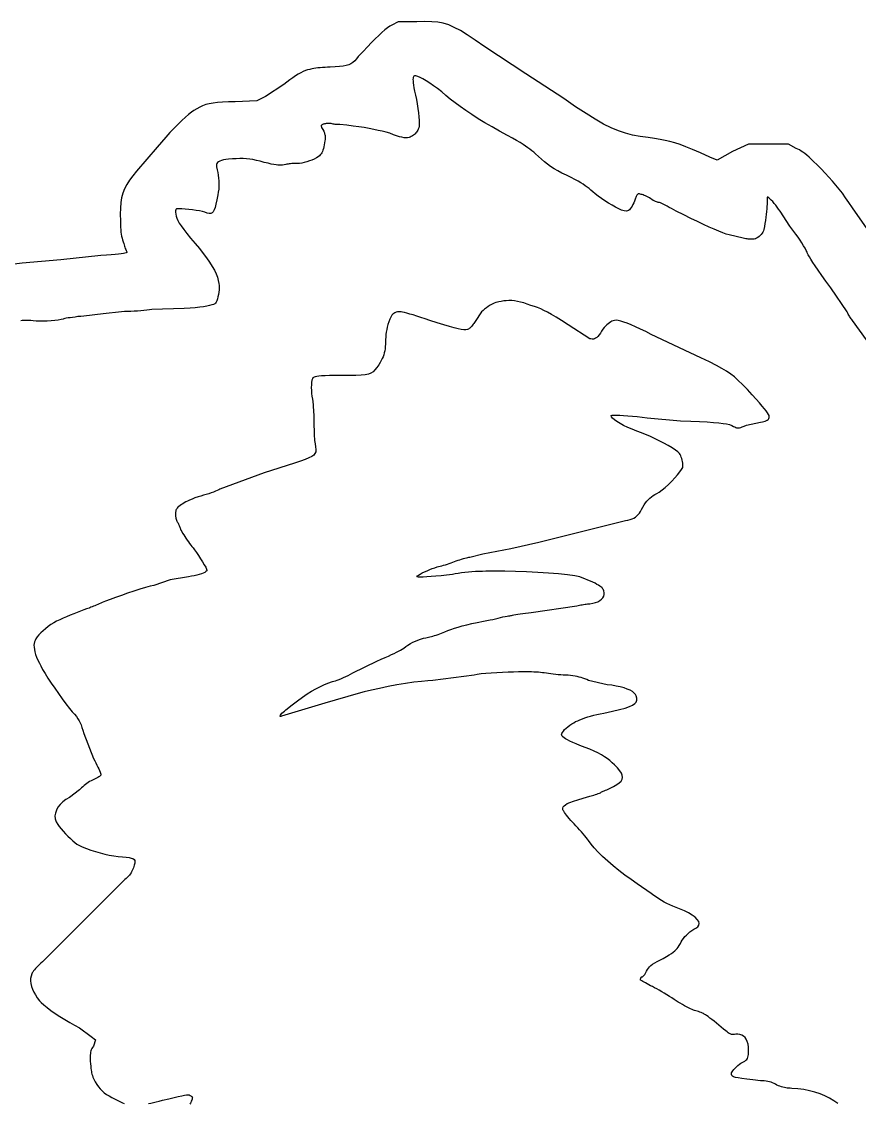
# Model space of a CAD drawing. Extents: x 0.1 to 14.4, y 0 to 16.2.
# Drawn here: x 1.296 to 3.623, y 11.664 to 14.667 of the extents above; entities that cross this region are included whole.
import ezdxf

# ---------------------------------------------------------------- set-up
doc = ezdxf.new("R2010")
doc.units = 0
doc.layers.get('0').update_dxf_attribs({"color": 5, "linetype": 'CONTINUOUS'})
doc.layers.add('1', color=1, linetype='CONTINUOUS')

msp = doc.modelspace()

# ---------------------------------------------------------------- linework, layer by layer
at = {"linetype": 'CONTINUOUS'}
for points in [[(3.8138, 13.8498), (3.6036, 14.1502), (3.5939, 14.1648), (3.5846, 14.1782), (3.5756, 14.1907), (3.5666, 14.2024), (3.5574, 14.2136), (3.548, 14.2245), (3.5382, 14.2354), (3.5278, 14.2465), (3.5166, 14.2581), (3.5045, 14.2703), (3.4967, 14.2779), (3.4896, 14.2848), (3.4831, 14.2908), (3.4771, 14.2961), (3.4715, 14.3007), (3.4662, 14.3047), (3.4613, 14.308), (3.4566, 14.3109), (3.452, 14.3133), (3.4474, 14.3153), (3.4264, 14.3273), (3.3694, 14.3273), (3.3153, 14.3273), (3.2703, 14.3063), (3.2282, 14.2823), (3.2072, 14.2913), (3.1815, 14.3028), (3.1597, 14.3122), (3.1411, 14.3198), (3.1249, 14.3259), (3.1104, 14.3307), (3.0967, 14.3345), (3.0832, 14.3376), (3.0691, 14.3403), (3.0536, 14.3428), (3.036, 14.3453), (3.0137, 14.3484), (2.9929, 14.3523), (2.9731, 14.3574), (2.9536, 14.3639), (2.9336, 14.3724), (2.9124, 14.383), (2.8893, 14.3961), (2.8636, 14.4119), (2.8347, 14.431), (2.8018, 14.4535), (2.6967, 14.5225), (2.5826, 14.5976), (2.5561, 14.6157), (2.5338, 14.6304), (2.5147, 14.6422), (2.4978, 14.6513), (2.4824, 14.658), (2.4673, 14.6627), (2.4518, 14.6656), (2.435, 14.667), (2.4158, 14.6672), (2.3934, 14.6667), (2.3423, 14.6667), (2.3243, 14.6577), (2.3186, 14.6543), (2.3121, 14.6497), (2.3048, 14.644), (2.2967, 14.637), (2.2879, 14.6288), (2.2783, 14.6194), (2.2678, 14.6089), (2.2565, 14.5972), (2.2443, 14.5844), (2.2312, 14.5706), (2.226, 14.564), (2.2211, 14.5585), (2.2161, 14.5541), (2.2107, 14.5505), (2.2046, 14.5477), (2.1975, 14.5455), (2.1891, 14.5438), (2.1791, 14.5425), (2.1673, 14.5415), (2.1532, 14.5405), (2.146, 14.5404), (2.1389, 14.5402), (2.1319, 14.5398), (2.1253, 14.5393), (2.119, 14.5387), (2.1132, 14.538), (2.1079, 14.5372), (2.1032, 14.5363), (2.0992, 14.5354), (2.0961, 14.5345), (2.0905, 14.5333), (2.0846, 14.5313), (2.0783, 14.5287), (2.0716, 14.5254), (2.0646, 14.5214), (2.0572, 14.5168), (2.0494, 14.5116), (2.0413, 14.5058), (2.0328, 14.4994), (2.024, 14.4925), (1.973, 14.4595), (1.9489, 14.4474), (1.8889, 14.4444), (1.8704, 14.4443), (1.8543, 14.4437), (1.8402, 14.4427), (1.828, 14.4412), (1.8172, 14.4392), (1.8076, 14.4367), (1.7989, 14.4336), (1.7907, 14.4298), (1.7828, 14.4255), (1.7748, 14.4204), (1.7679, 14.4159), (1.7598, 14.4098), (1.7508, 14.4022), (1.741, 14.3931), (1.7305, 14.3829), (1.7194, 14.3716), (1.708, 14.3593), (1.6963, 14.3462), (1.6845, 14.3325), (1.6727, 14.3183), (1.6156, 14.2523), (1.6048, 14.2392), (1.5957, 14.2269), (1.5881, 14.215), (1.582, 14.2032), (1.5773, 14.1911), (1.5739, 14.1783), (1.5716, 14.1646), (1.5703, 14.1495), (1.57, 14.1328), (1.5706, 14.1141), (1.5707, 14.1048), (1.5709, 14.0966), (1.5714, 14.0893), (1.572, 14.0828), (1.5728, 14.077), (1.5738, 14.0715), (1.575, 14.0664), (1.5763, 14.0614), (1.5779, 14.0563), (1.5796, 14.0511), (1.5806, 14.0475), (1.5817, 14.0439), (1.5829, 14.0406), (1.584, 14.0374), (1.5852, 14.0345), (1.5863, 14.032), (1.5872, 14.0299), (1.5879, 14.0284), (1.5884, 14.0274), (1.5886, 14.027), (1.588, 14.0261), (1.5863, 14.0252), (1.5832, 14.0243), (1.5788, 14.0234), (1.5728, 14.0225), (1.5652, 14.0216), (1.5559, 14.0207), (1.5448, 14.0198), (1.5317, 14.0189), (1.5165, 14.018), (1.4054, 14.006), (1.2973, 13.997), (1.2312, 13.988)], [(3.5632, 11.6633), (3.552, 11.6712), (3.54, 11.6784), (3.5271, 11.6847), (3.5135, 11.6903), (3.4992, 11.6951), (3.4842, 11.699), (3.4685, 11.7021), (3.4523, 11.7044), (3.4354, 11.7057), (3.431, 11.7058), (3.4267, 11.7061), (3.4226, 11.7065), (3.4185, 11.7072), (3.4144, 11.708), (3.4104, 11.7089), (3.4063, 11.7101), (3.4021, 11.7115), (3.3978, 11.713), (3.3934, 11.7147), (3.3897, 11.7172), (3.3858, 11.7194), (3.3818, 11.7213), (3.3775, 11.7228), (3.3731, 11.7241), (3.3685, 11.7251), (3.3638, 11.7258), (3.3588, 11.7263), (3.3537, 11.7266), (3.3483, 11.7267), (3.3271, 11.7292), (3.3099, 11.7312), (3.2964, 11.733), (3.2861, 11.7346), (3.2785, 11.7361), (3.2733, 11.7378), (3.27, 11.7396), (3.2682, 11.7418), (3.2674, 11.7445), (3.2673, 11.7477), (3.2678, 11.7492), (3.2692, 11.7515), (3.2715, 11.7544), (3.2744, 11.7579), (3.2778, 11.7616), (3.2815, 11.7655), (3.2855, 11.7692), (3.2896, 11.7726), (3.2935, 11.7756), (3.2973, 11.7778), (3.3014, 11.7796), (3.3049, 11.7815), (3.3078, 11.7836), (3.3101, 11.7859), (3.3119, 11.7887), (3.3133, 11.7918), (3.3143, 11.7955), (3.3149, 11.7999), (3.3152, 11.8049), (3.3153, 11.8108), (3.3149, 11.8202), (3.3136, 11.8285), (3.3115, 11.8357), (3.3087, 11.8418), (3.3052, 11.8468), (3.301, 11.8508), (3.2963, 11.8537), (3.2911, 11.8555), (3.2854, 11.8562), (3.2793, 11.8559), (3.2759, 11.8551), (3.273, 11.8548), (3.2704, 11.8548), (3.268, 11.8551), (3.2658, 11.8559), (3.2635, 11.8569), (3.2611, 11.8584), (3.2585, 11.8602), (3.2556, 11.8623), (3.2523, 11.8649), (3.2458, 11.8703), (3.2391, 11.8759), (3.2324, 11.8814), (3.2257, 11.8868), (3.2192, 11.8919), (3.2131, 11.8966), (3.2075, 11.9009), (3.2026, 11.9047), (3.1984, 11.9077), (3.1952, 11.9099), (3.194, 11.9109), (3.1921, 11.912), (3.1896, 11.9133), (3.1868, 11.9146), (3.1836, 11.9159), (3.1801, 11.9173), (3.1764, 11.9186), (3.1726, 11.9198), (3.1688, 11.9209), (3.1652, 11.9219), (3.162, 11.9231), (3.1581, 11.9247), (3.1536, 11.9268), (3.1485, 11.9293), (3.143, 11.9321), (3.1373, 11.9351), (3.1314, 11.9384), (3.1255, 11.9418), (3.1197, 11.9453), (3.1141, 11.9489), (3.1084, 11.9527), (3.1021, 11.9568), (3.0953, 11.961), (3.0883, 11.9653), (3.0811, 11.9696), (3.0739, 11.9738), (3.0669, 11.9779), (3.0601, 11.9816), (3.0538, 11.985), (3.048, 11.988), (3.0427, 11.9907), (3.0377, 11.9933), (3.033, 11.9959), (3.0286, 11.9982), (3.0248, 12.0004), (3.0215, 12.0023), (3.0187, 12.0038), (3.0167, 12.005), (3.0154, 12.0057), (3.015, 12.006), (3.015, 12.0069), (3.015, 12.0078), (3.0151, 12.0087), (3.0152, 12.0096), (3.0154, 12.0105), (3.0157, 12.0114), (3.016, 12.0123), (3.0166, 12.0132), (3.0172, 12.0141), (3.018, 12.015), (3.019, 12.0152), (3.0201, 12.0157), (3.0214, 12.0165), (3.0227, 12.0175), (3.024, 12.0188), (3.0254, 12.0202), (3.0267, 12.0218), (3.0279, 12.0235), (3.029, 12.0252), (3.03, 12.027), (3.0319, 12.0314), (3.0342, 12.0354), (3.0368, 12.0392), (3.04, 12.0429), (3.0439, 12.0465), (3.0486, 12.0502), (3.0543, 12.0539), (3.061, 12.0577), (3.0689, 12.0617), (3.0781, 12.0661), (3.0871, 12.0718), (3.0946, 12.0765), (3.1008, 12.0804), (3.1058, 12.0839), (3.11, 12.0871), (3.1135, 12.0903), (3.1167, 12.0937), (3.1197, 12.0977), (3.1227, 12.1024), (3.1261, 12.1081), (3.1283, 12.1127), (3.1311, 12.1174), (3.1345, 12.1221), (3.1383, 12.1268), (3.1426, 12.1314), (3.1473, 12.1358), (3.1523, 12.1399), (3.1574, 12.1438), (3.1628, 12.1472), (3.1682, 12.1502), (3.174, 12.1541), (3.1773, 12.1586), (3.1781, 12.1637), (3.1765, 12.1692), (3.1727, 12.1749), (3.1667, 12.1808), (3.1586, 12.1868), (3.1486, 12.1928), (3.1367, 12.1986), (3.1231, 12.2042), (3.1136, 12.2078), (3.1046, 12.2115), (3.0962, 12.2152), (3.0883, 12.219), (3.0807, 12.223), (3.0734, 12.2271), (3.0663, 12.2315), (3.0592, 12.2361), (3.0522, 12.241), (3.045, 12.2462), (3.006, 12.2733), (2.9888, 12.2853), (2.9718, 12.2979), (2.9551, 12.3108), (2.939, 12.3238), (2.9238, 12.3367), (2.9098, 12.3494), (2.8972, 12.3616), (2.8864, 12.3731), (2.8775, 12.3838), (2.8709, 12.3934), (2.8678, 12.3973), (2.8642, 12.4019), (2.86, 12.4069), (2.8554, 12.4122), (2.8506, 12.4178), (2.8456, 12.4235), (2.8405, 12.4291), (2.8354, 12.4345), (2.8305, 12.4397), (2.8258, 12.4444), (2.8214, 12.4497), (2.8172, 12.4548), (2.8134, 12.4596), (2.8098, 12.4641), (2.8067, 12.4681), (2.804, 12.4717), (2.8018, 12.4748), (2.8002, 12.4773), (2.7992, 12.4792), (2.7988, 12.4805), (2.7991, 12.4839), (2.8003, 12.4871), (2.8025, 12.4902), (2.8062, 12.4932), (2.8116, 12.4962), (2.8189, 12.4995), (2.8285, 12.5031), (2.8407, 12.507), (2.8557, 12.5114), (2.8739, 12.5165), (2.8776, 12.5175), (2.8816, 12.5186), (2.8857, 12.5199), (2.8898, 12.5212), (2.8938, 12.5225), (2.8974, 12.5239), (2.9007, 12.5252), (2.9035, 12.5264), (2.9056, 12.5275), (2.9069, 12.5285), (2.909, 12.5295), (2.9115, 12.5307), (2.9144, 12.532), (2.9177, 12.5334), (2.9212, 12.5349), (2.9249, 12.5365), (2.9286, 12.5382), (2.9325, 12.54), (2.9363, 12.5418), (2.9399, 12.5435), (2.9489, 12.5488), (2.9558, 12.5538), (2.9608, 12.5588), (2.9639, 12.5638), (2.9651, 12.5691), (2.9644, 12.5747), (2.9618, 12.5808), (2.9573, 12.5876), (2.9511, 12.5951), (2.9429, 12.6036), (2.9365, 12.6097), (2.9298, 12.6156), (2.9226, 12.6211), (2.9147, 12.6265), (2.9062, 12.6318), (2.8967, 12.6369), (2.8861, 12.642), (2.8744, 12.6471), (2.8614, 12.6523), (2.8468, 12.6577), (2.8359, 12.662), (2.8266, 12.666), (2.8186, 12.6696), (2.812, 12.673), (2.8067, 12.6761), (2.8025, 12.6789), (2.7994, 12.6814), (2.7974, 12.6837), (2.7962, 12.6858), (2.7958, 12.6877), (2.7964, 12.6906), (2.7981, 12.694), (2.8008, 12.6977), (2.8043, 12.7017), (2.8086, 12.7057), (2.8133, 12.7097), (2.8185, 12.7137), (2.8239, 12.7174), (2.8294, 12.7208), (2.8348, 12.7237), (2.8405, 12.7264), (2.8467, 12.7291), (2.8534, 12.7317), (2.8606, 12.7343), (2.8682, 12.7369), (2.8764, 12.7393), (2.8849, 12.7416), (2.8938, 12.7438), (2.9032, 12.7459), (2.9129, 12.7477), (2.9368, 12.7528), (2.9563, 12.7574), (2.9719, 12.7615), (2.984, 12.7655), (2.9929, 12.7695), (2.999, 12.7737), (3.0027, 12.7782), (3.0043, 12.7833), (3.0043, 12.7891), (3.003, 12.7958), (3.0012, 12.7995), (2.9977, 12.8032), (2.9927, 12.807), (2.9861, 12.8107), (2.9782, 12.8142), (2.9691, 12.8174), (2.9587, 12.8203), (2.9474, 12.8227), (2.9351, 12.8246), (2.9219, 12.8258), (2.8709, 12.8378), (2.8655, 12.8404), (2.8603, 12.8426), (2.8551, 12.8445), (2.8499, 12.8461), (2.8446, 12.8476), (2.8391, 12.8489), (2.8333, 12.85), (2.8272, 12.851), (2.8208, 12.852), (2.8138, 12.8529), (2.8073, 12.8529), (2.8006, 12.8532), (2.7937, 12.8536), (2.7867, 12.8541), (2.7797, 12.8547), (2.7727, 12.8554), (2.766, 12.8562), (2.7595, 12.8571), (2.7534, 12.858), (2.7477, 12.8589), (2.7429, 12.8597), (2.7375, 12.8603), (2.7316, 12.8608), (2.7253, 12.8612), (2.7188, 12.8615), (2.7123, 12.8617), (2.7058, 12.8618), (2.6994, 12.8618), (2.6933, 12.8619), (2.6877, 12.8619), (2.6758, 12.8618), (2.6621, 12.8615), (2.6471, 12.8611), (2.6315, 12.8604), (2.6156, 12.8596), (2.6001, 12.8586), (2.5855, 12.8575), (2.5724, 12.8561), (2.5612, 12.8546), (2.5526, 12.8529), (2.4384, 12.8378), (2.4245, 12.8372), (2.4065, 12.8355), (2.3855, 12.8329), (2.3625, 12.8295), (2.3382, 12.8255), (2.3137, 12.821), (2.2898, 12.8162), (2.2675, 12.8113), (2.2477, 12.8065), (2.2312, 12.8018), (2.1381, 12.7748), (2.018, 12.7387), (2.0158, 12.7382), (2.0144, 12.7383), (2.0138, 12.739), (2.014, 12.7403), (2.015, 12.7421), (2.0167, 12.7444), (2.0191, 12.747), (2.0221, 12.75), (2.0258, 12.7532), (2.03, 12.7568), (2.0471, 12.7702), (2.0625, 12.7819), (2.0765, 12.792), (2.0893, 12.8007), (2.1014, 12.8082), (2.1128, 12.8147), (2.1241, 12.8204), (2.1353, 12.8256), (2.1469, 12.8303), (2.1592, 12.8348), (2.1631, 12.8359), (2.1677, 12.8373), (2.1728, 12.8391), (2.1784, 12.8411), (2.1843, 12.8435), (2.1905, 12.8461), (2.1969, 12.8489), (2.2034, 12.852), (2.2098, 12.8553), (2.2162, 12.8589), (2.2823, 12.8919), (2.2949, 12.897), (2.306, 12.9017), (2.3155, 12.9059), (2.3238, 12.9098), (2.3311, 12.9133), (2.3374, 12.9165), (2.343, 12.9196), (2.3481, 12.9224), (2.3528, 12.9252), (2.3574, 12.9279), (2.363, 12.9323), (2.3691, 12.9365), (2.3757, 12.9405), (2.3825, 12.9441), (2.3896, 12.9474), (2.3969, 12.9504), (2.4043, 12.953), (2.4118, 12.9551), (2.4191, 12.9568), (2.4264, 12.958), (2.4302, 12.9589), (2.4343, 12.9601), (2.4386, 12.9614), (2.4432, 12.9628), (2.4478, 12.9643), (2.4526, 12.966), (2.4574, 12.9677), (2.4622, 12.9694), (2.4669, 12.9712), (2.4715, 12.973), (2.4798, 12.9765), (2.4886, 12.9799), (2.4981, 12.9831), (2.5085, 12.9863), (2.5199, 12.9895), (2.5324, 12.9926), (2.5463, 12.9958), (2.5617, 12.9991), (2.5787, 13.0025), (2.5976, 13.006), (2.6049, 13.0078), (2.6122, 13.0096), (2.6194, 13.0113), (2.6263, 13.0128), (2.6329, 13.0143), (2.6389, 13.0155), (2.6442, 13.0166), (2.6487, 13.0174), (2.6522, 13.0178), (2.6547, 13.018), (2.6563, 13.0189), (2.6591, 13.0198), (2.6632, 13.0207), (2.6683, 13.0216), (2.6742, 13.0225), (2.6808, 13.0234), (2.688, 13.0243), (2.6957, 13.0252), (2.7036, 13.0261), (2.7117, 13.027), (2.8378, 13.045), (2.8415, 13.0459), (2.8453, 13.0468), (2.8492, 13.0477), (2.8531, 13.0485), (2.857, 13.0492), (2.8608, 13.0498), (2.8644, 13.0503), (2.8678, 13.0507), (2.871, 13.051), (2.8739, 13.0511), (2.8824, 13.0523), (2.89, 13.0542), (2.8967, 13.0567), (2.9023, 13.0598), (2.9069, 13.0634), (2.9104, 13.0675), (2.9128, 13.0719), (2.914, 13.0767), (2.9141, 13.0818), (2.9129, 13.0871), (2.9119, 13.0896), (2.9107, 13.0919), (2.9091, 13.094), (2.9071, 13.096), (2.9047, 13.098), (2.9017, 13.1001), (2.8981, 13.1023), (2.8938, 13.1049), (2.8887, 13.1078), (2.8829, 13.1111), (2.8468, 13.1261), (2.8321, 13.1288), (2.8119, 13.1314), (2.7874, 13.1339), (2.7596, 13.1362), (2.7297, 13.1381), (2.6987, 13.1397), (2.6677, 13.1409), (2.6378, 13.1416), (2.6101, 13.1417), (2.5856, 13.1411), (2.5763, 13.141), (2.5667, 13.1408), (2.5568, 13.1403), (2.5468, 13.1397), (2.5368, 13.1389), (2.527, 13.1379), (2.5175, 13.1367), (2.5085, 13.1354), (2.5001, 13.1338), (2.4925, 13.1321), (2.4765, 13.1304), (2.4611, 13.1289), (2.4467, 13.1276), (2.4334, 13.1266), (2.4215, 13.1258), (2.4114, 13.1252), (2.4033, 13.125), (2.3974, 13.125), (2.394, 13.1254), (2.3934, 13.1261), (2.3952, 13.1282), (2.3985, 13.1307), (2.4031, 13.1335), (2.4087, 13.1365), (2.4152, 13.1396), (2.4221, 13.1428), (2.4294, 13.1458), (2.4367, 13.1486), (2.4438, 13.1511), (2.4505, 13.1532), (2.4543, 13.1541), (2.4586, 13.1553), (2.4633, 13.1566), (2.4682, 13.158), (2.4733, 13.1595), (2.4786, 13.1611), (2.4838, 13.1628), (2.4889, 13.1646), (2.4938, 13.1664), (2.4985, 13.1682), (2.5032, 13.17), (2.5081, 13.1717), (2.5131, 13.1734), (2.5181, 13.175), (2.5229, 13.1764), (2.5275, 13.1777), (2.5316, 13.1787), (2.5353, 13.1795), (2.5383, 13.18), (2.5405, 13.1802), (2.5766, 13.1892), (2.6547, 13.2042), (2.7327, 13.2222), (2.973, 13.2823), (2.9798, 13.2834), (2.986, 13.2848), (2.9916, 13.2867), (2.9966, 13.289), (3.0011, 13.2917), (3.0052, 13.2948), (3.0089, 13.2985), (3.0122, 13.3026), (3.0152, 13.3072), (3.018, 13.3123), (3.0216, 13.3192), (3.0253, 13.3254), (3.029, 13.3309), (3.0328, 13.336), (3.0368, 13.3405), (3.0409, 13.3445), (3.0453, 13.3482), (3.0499, 13.3515), (3.0548, 13.3546), (3.0601, 13.3574), (3.067, 13.3612), (3.0751, 13.3669), (3.0838, 13.3741), (3.0928, 13.3823), (3.1017, 13.3911), (3.1102, 13.4002), (3.1179, 13.4089), (3.1244, 13.417), (3.1292, 13.424), (3.1321, 13.4294), (3.1328, 13.4332), (3.1329, 13.4372), (3.1326, 13.4415), (3.132, 13.4458), (3.131, 13.4501), (3.1298, 13.4543), (3.1283, 13.4583), (3.1267, 13.4621), (3.1249, 13.4655), (3.1231, 13.4685), (3.1189, 13.4727), (3.1119, 13.4779), (3.1027, 13.4838), (3.0918, 13.4903), (3.0796, 13.497), (3.0667, 13.5037), (3.0536, 13.5102), (3.0408, 13.5161), (3.0287, 13.5213), (3.018, 13.5255), (3.0046, 13.5303), (2.9917, 13.5354), (2.9794, 13.5408), (2.9681, 13.5463), (2.958, 13.5518), (2.9493, 13.5571), (2.9423, 13.5621), (2.9372, 13.5666), (2.9343, 13.5704), (2.9339, 13.5736), (2.9362, 13.5743), (2.9411, 13.5747), (2.9482, 13.5747), (2.9571, 13.5745), (2.9677, 13.5739), (2.9796, 13.5731), (2.9923, 13.5721), (3.0057, 13.5708), (3.0194, 13.5693), (3.033, 13.5676), (3.1261, 13.5586), (3.1547, 13.5577), (3.1792, 13.5567), (3.2001, 13.5557), (3.2177, 13.5546), (3.2324, 13.5533), (3.2444, 13.5519), (3.2542, 13.5502), (3.262, 13.5483), (3.2683, 13.5461), (3.2733, 13.5435), (3.2765, 13.5419), (3.2793, 13.5407), (3.2818, 13.5398), (3.2842, 13.5394), (3.2868, 13.5394), (3.2897, 13.5399), (3.2932, 13.5408), (3.2975, 13.5422), (3.3028, 13.5441), (3.3093, 13.5465), (3.3483, 13.5556), (3.3534, 13.5565), (3.3578, 13.5574), (3.3615, 13.5584), (3.3646, 13.5595), (3.3671, 13.5608), (3.3691, 13.5623), (3.3706, 13.5639), (3.3716, 13.5658), (3.3722, 13.568), (3.3724, 13.5706), (3.3719, 13.5735), (3.3704, 13.5769), (3.3679, 13.5811), (3.3642, 13.5862), (3.3592, 13.5923), (3.3529, 13.5998), (3.3451, 13.6086), (3.3359, 13.6191), (3.3249, 13.6314), (3.3123, 13.6456), (3.2984, 13.6595), (3.2865, 13.671), (3.2759, 13.6806), (3.2654, 13.6889), (3.2541, 13.6967), (3.2412, 13.7045), (3.2256, 13.7128), (3.2063, 13.7224), (3.1825, 13.7339), (3.1532, 13.7477), (3.045, 13.7988), (3.0294, 13.8065), (3.0148, 13.8135), (3.0014, 13.8197), (2.9892, 13.8251), (2.9782, 13.8296), (2.9685, 13.8332), (2.9601, 13.8358), (2.953, 13.8375), (2.9473, 13.8382), (2.9429, 13.8378), (2.9393, 13.8368), (2.9357, 13.8353), (2.9321, 13.8334), (2.9285, 13.8312), (2.9249, 13.8285), (2.9213, 13.8253), (2.9177, 13.8217), (2.9141, 13.8176), (2.9105, 13.813), (2.9069, 13.8078), (2.9034, 13.802), (2.9, 13.7973), (2.8967, 13.7934), (2.8935, 13.7905), (2.8904, 13.7883), (2.8872, 13.7868), (2.884, 13.786), (2.8808, 13.7858), (2.8774, 13.7861), (2.8739, 13.7868), (2.8138, 13.8258), (2.7956, 13.8373), (2.7803, 13.8468), (2.7674, 13.8544), (2.7563, 13.8606), (2.7466, 13.8656), (2.7377, 13.8697), (2.7291, 13.8732), (2.7202, 13.8764), (2.7106, 13.8795), (2.6997, 13.8829), (2.6908, 13.8861), (2.6821, 13.8887), (2.6736, 13.8906), (2.6653, 13.8919), (2.6573, 13.8926), (2.6495, 13.8928), (2.6421, 13.8925), (2.6349, 13.8917), (2.6281, 13.8905), (2.6216, 13.8889), (2.6177, 13.8885), (2.6132, 13.8872), (2.6082, 13.8853), (2.603, 13.8828), (2.5976, 13.8799), (2.5922, 13.8766), (2.587, 13.873), (2.582, 13.8693), (2.5775, 13.8655), (2.5736, 13.8619), (2.5556, 13.8348), (2.5537, 13.8321), (2.552, 13.8295), (2.5501, 13.8269), (2.5484, 13.8244), (2.5465, 13.8221), (2.5447, 13.8199), (2.5429, 13.818), (2.5411, 13.8163), (2.5393, 13.8149), (2.5375, 13.8138), (2.5343, 13.8124), (2.53, 13.8117), (2.5244, 13.8118), (2.5172, 13.8128), (2.5083, 13.8146), (2.4973, 13.8173), (2.4842, 13.8209), (2.4686, 13.8255), (2.4505, 13.8312), (2.4294, 13.8378), (2.417, 13.8422), (2.4051, 13.8461), (2.3939, 13.8497), (2.3836, 13.8528), (2.3742, 13.8555), (2.3661, 13.8577), (2.3592, 13.8595), (2.3539, 13.8608), (2.3502, 13.8616), (2.3483, 13.8619), (2.344, 13.8617), (2.34, 13.8611), (2.3364, 13.8602), (2.333, 13.8588), (2.33, 13.857), (2.3272, 13.8547), (2.3246, 13.852), (2.3223, 13.8488), (2.3202, 13.8451), (2.3183, 13.8408), (2.3158, 13.8336), (2.3136, 13.8264), (2.3117, 13.8193), (2.3102, 13.8122), (2.3089, 13.8052), (2.3079, 13.7982), (2.3072, 13.7914), (2.3067, 13.7847), (2.3064, 13.7782), (2.3063, 13.7718), (2.3061, 13.7649), (2.3056, 13.7586), (2.3047, 13.7528), (2.3034, 13.7474), (2.3018, 13.7421), (2.2998, 13.737), (2.2975, 13.7318), (2.2948, 13.7264), (2.2917, 13.7208), (2.2883, 13.7147), (2.2825, 13.7066), (2.2774, 13.7001), (2.2722, 13.695), (2.2664, 13.6912), (2.2594, 13.6884), (2.2504, 13.6866), (2.239, 13.6855), (2.2244, 13.6849), (2.206, 13.6847), (2.1832, 13.6847), (2.1658, 13.6846), (2.1511, 13.6844), (2.1391, 13.684), (2.1293, 13.6834), (2.1216, 13.6828), (2.1157, 13.6821), (2.1114, 13.6813), (2.1083, 13.6805), (2.1063, 13.6796), (2.1051, 13.6787), (2.1035, 13.6759), (2.1022, 13.6715), (2.1013, 13.6657), (2.1008, 13.6589), (2.1006, 13.6513), (2.1008, 13.6432), (2.1013, 13.635), (2.1022, 13.627), (2.1035, 13.6194), (2.1051, 13.6126), (2.1052, 13.6095), (2.1054, 13.6055), (2.1058, 13.6009), (2.1062, 13.5956), (2.1066, 13.5897), (2.1071, 13.5834), (2.1075, 13.5768), (2.1078, 13.5699), (2.108, 13.5627), (2.1081, 13.5556), (2.1081, 13.5491), (2.1081, 13.5424), (2.1082, 13.5356), (2.1083, 13.5288), (2.1085, 13.5221), (2.1088, 13.5158), (2.1091, 13.5098), (2.1096, 13.5043), (2.1103, 13.4995), (2.1111, 13.4955), (2.1126, 13.4865), (2.1132, 13.4792), (2.1128, 13.4732), (2.1109, 13.4682), (2.1074, 13.464), (2.1018, 13.46), (2.094, 13.4561), (2.0836, 13.452), (2.0704, 13.4472), (2.0541, 13.4414), (1.97, 13.4144), (1.8469, 13.3694), (1.8436, 13.3675), (1.8395, 13.3654), (1.8344, 13.3633), (1.8287, 13.3611), (1.8224, 13.3589), (1.8157, 13.3566), (1.8087, 13.3544), (1.8014, 13.3523), (1.7941, 13.3502), (1.7868, 13.3483), (1.7776, 13.3449), (1.7696, 13.3418), (1.7628, 13.3389), (1.7569, 13.3362), (1.7519, 13.3337), (1.7474, 13.3313), (1.7435, 13.3289), (1.7398, 13.3264), (1.7363, 13.3239), (1.7327, 13.3213), (1.7303, 13.3188), (1.7283, 13.3165), (1.7268, 13.3145), (1.7257, 13.3126), (1.7248, 13.3108), (1.7243, 13.309), (1.724, 13.3071), (1.7238, 13.3051), (1.7237, 13.3028), (1.7237, 13.3003), (1.7237, 13.2983), (1.7238, 13.2961), (1.7239, 13.2936), (1.7241, 13.291), (1.7245, 13.2883), (1.725, 13.2856), (1.7258, 13.283), (1.7268, 13.2805), (1.7281, 13.2782), (1.7297, 13.2763), (1.7306, 13.2744), (1.7315, 13.2724), (1.7324, 13.2702), (1.7333, 13.268), (1.7342, 13.2658), (1.7351, 13.2635), (1.736, 13.2613), (1.7369, 13.2592), (1.7378, 13.2571), (1.7387, 13.2553), (1.7408, 13.2514), (1.7433, 13.2471), (1.7462, 13.2425), (1.7493, 13.2377), (1.7526, 13.2327), (1.756, 13.2278), (1.7594, 13.223), (1.7628, 13.2183), (1.7659, 13.2141), (1.7688, 13.2102), (1.7721, 13.2063), (1.7766, 13.2005), (1.7818, 13.1931), (1.7875, 13.1848), (1.7932, 13.1761), (1.7986, 13.1674), (1.8034, 13.1594), (1.8073, 13.1525), (1.8099, 13.1472), (1.8108, 13.1441), (1.8101, 13.1423), (1.8081, 13.1402), (1.8049, 13.1382), (1.8006, 13.1361), (1.7954, 13.134), (1.7894, 13.132), (1.7827, 13.1302), (1.7755, 13.1286), (1.7678, 13.1272), (1.7598, 13.1261), (1.7087, 13.1171), (1.6637, 13.1021), (1.6531, 13.0996), (1.6397, 13.096), (1.6244, 13.0914), (1.6077, 13.0861), (1.5905, 13.0803), (1.5733, 13.0744), (1.5569, 13.0686), (1.542, 13.0631), (1.5293, 13.0582), (1.5195, 13.0541), (1.5157, 13.0523), (1.5117, 13.0505), (1.5076, 13.0487), (1.5034, 13.047), (1.4992, 13.0454), (1.4953, 13.0439), (1.4916, 13.0425), (1.4884, 13.0412), (1.4856, 13.04), (1.4835, 13.039), (1.4766, 13.0369), (1.4686, 13.0341), (1.4599, 13.0309), (1.4505, 13.0272), (1.4407, 13.0233), (1.4307, 13.0191), (1.4208, 13.015), (1.4111, 13.0108), (1.4019, 13.0068), (1.3934, 13.003), (1.3853, 12.9983), (1.3774, 12.9931), (1.3696, 12.9875), (1.3623, 12.9818), (1.3555, 12.976), (1.3493, 12.9701), (1.3438, 12.9644), (1.3393, 12.9589), (1.3357, 12.9537), (1.3333, 12.9489), (1.3318, 12.9451), (1.3308, 12.9407), (1.3304, 12.9357), (1.3306, 12.9302), (1.3315, 12.9242), (1.3329, 12.9176), (1.335, 12.9105), (1.3377, 12.9028), (1.3412, 12.8946), (1.3454, 12.8859), (1.349, 12.8784), (1.3544, 12.8687), (1.3612, 12.8573), (1.3693, 12.8445), (1.3784, 12.8307), (1.3882, 12.8163), (1.3984, 12.8016), (1.4089, 12.787), (1.4193, 12.7729), (1.4294, 12.7598), (1.4368, 12.7514), (1.443, 12.7442), (1.4481, 12.7378), (1.4523, 12.732), (1.4557, 12.7264), (1.4586, 12.7206), (1.4612, 12.7145), (1.4635, 12.7077), (1.4659, 12.6998), (1.4685, 12.6907), (1.4955, 12.6216), (1.499, 12.6153), (1.5023, 12.6091), (1.5053, 12.6032), (1.5081, 12.5976), (1.5105, 12.5923), (1.5126, 12.5877), (1.5143, 12.5837), (1.5155, 12.5804), (1.5163, 12.578), (1.5165, 12.5766), (1.5163, 12.5756), (1.5155, 12.5744), (1.5142, 12.5731), (1.5124, 12.5717), (1.5101, 12.5702), (1.5074, 12.5686), (1.5043, 12.5669), (1.5008, 12.5651), (1.4968, 12.5634), (1.4925, 12.5616), (1.4888, 12.5596), (1.485, 12.5573), (1.4811, 12.5548), (1.4772, 12.552), (1.4733, 12.5492), (1.4696, 12.5462), (1.4659, 12.5432), (1.4625, 12.5402), (1.4593, 12.5373), (1.4565, 12.5345), (1.4294, 12.5135), (1.4193, 12.5077), (1.4104, 12.5011), (1.403, 12.4939), (1.397, 12.4862), (1.3926, 12.4782), (1.3899, 12.4701), (1.3888, 12.4618), (1.3895, 12.4537), (1.392, 12.4459), (1.3964, 12.4384), (1.4006, 12.4326), (1.4058, 12.4262), (1.4118, 12.4193), (1.4182, 12.4123), (1.4249, 12.4054), (1.4316, 12.3989), (1.4381, 12.393), (1.4441, 12.3879), (1.4493, 12.384), (1.4534, 12.3814), (1.4646, 12.3762), (1.4764, 12.3713), (1.4886, 12.3669), (1.5011, 12.3628), (1.5139, 12.3592), (1.5268, 12.3561), (1.5396, 12.3534), (1.5522, 12.3512), (1.5646, 12.3495), (1.5766, 12.3483), (1.5864, 12.3474), (1.5944, 12.3464), (1.6007, 12.3451), (1.6053, 12.3434), (1.6085, 12.3412), (1.6103, 12.3384), (1.6109, 12.3348), (1.6104, 12.3304), (1.6089, 12.3249), (1.6066, 12.3183), (1.6049, 12.3141), (1.6032, 12.3103), (1.6016, 12.3068), (1.5999, 12.3037), (1.598, 12.3007), (1.5958, 12.2978), (1.5933, 12.2949), (1.5903, 12.2919), (1.5867, 12.2887), (1.5826, 12.2853), (1.5285, 12.2312), (1.3543, 12.0571), (1.3499, 12.0534), (1.3458, 12.0496), (1.3418, 12.0458), (1.3382, 12.042), (1.3348, 12.0383), (1.3319, 12.0348), (1.3293, 12.0315), (1.3272, 12.0286), (1.3255, 12.0261), (1.3243, 12.024), (1.3222, 12.0175), (1.321, 12.0107), (1.3209, 12.0037), (1.3218, 11.9963), (1.3236, 11.9887), (1.3263, 11.981), (1.3298, 11.9731), (1.3342, 11.9651), (1.3394, 11.9571), (1.3454, 11.9489), (1.3502, 11.9438), (1.3575, 11.9374), (1.3667, 11.9301), (1.3775, 11.9221), (1.3896, 11.9137), (1.4026, 11.9051), (1.4162, 11.8965), (1.4299, 11.8883), (1.4434, 11.8807), (1.4565, 11.8739), (1.4895, 11.8498), (1.5015, 11.8408), (1.4955, 11.8228), (1.4931, 11.8194), (1.4911, 11.8161), (1.4896, 11.813), (1.4884, 11.8097), (1.4876, 11.8063), (1.4871, 11.8025), (1.4867, 11.7982), (1.4866, 11.7932), (1.4865, 11.7875), (1.4865, 11.7808), (1.4873, 11.7733), (1.488, 11.7668), (1.4886, 11.7613), (1.4892, 11.7565), (1.4899, 11.7523), (1.4906, 11.7484), (1.4915, 11.7446), (1.4925, 11.7409), (1.4939, 11.737), (1.4955, 11.7327), (1.5, 11.7242), (1.5046, 11.7167), (1.5094, 11.71), (1.5145, 11.704), (1.5199, 11.6986), (1.5258, 11.6936), (1.5322, 11.689), (1.5392, 11.6845), (1.547, 11.6801), (1.5556, 11.6757), (1.5637, 11.6716), (1.5704, 11.6684), (1.5761, 11.6658), (1.581, 11.6639)], [(1.6483, 11.6633), (1.655, 11.6646), (1.6621, 11.6661), (1.6698, 11.668), (1.6783, 11.6701), (1.6877, 11.6727), (1.705, 11.6768), (1.7194, 11.6803), (1.7312, 11.683), (1.7407, 11.6851), (1.7481, 11.6866), (1.7538, 11.6874), (1.7582, 11.6876), (1.7614, 11.6872), (1.7638, 11.6862), (1.7658, 11.6847), (1.7674, 11.6838), (1.7687, 11.6828), (1.7695, 11.6817), (1.7701, 11.6805), (1.7703, 11.6791), (1.7701, 11.6773), (1.7695, 11.6753), (1.7687, 11.6729), (1.7674, 11.67), (1.7658, 11.6667), (1.7648, 11.6646), (1.7636, 11.6621)]]:
    msp.add_lwpolyline(points, dxfattribs=at)
at = {"layer": '1', "linetype": 'CONTINUOUS'}
msp.add_lwpolyline([(3.6426, 13.7838), (3.6036, 13.8378), (3.6018, 13.8398), (3.6, 13.8421), (3.5983, 13.8445), (3.5966, 13.8472), (3.595, 13.8498), (3.5934, 13.8525), (3.592, 13.8552), (3.5907, 13.8576), (3.5896, 13.8599), (3.5886, 13.8619), (3.5435, 13.9279), (3.5301, 13.9465), (3.5185, 13.9627), (3.5086, 13.9768), (3.5004, 13.9888), (3.4936, 13.9989), (3.4882, 14.0073), (3.484, 14.0141), (3.4809, 14.0196), (3.4788, 14.0238), (3.4775, 14.027), (3.4752, 14.0321), (3.4719, 14.0383), (3.4679, 14.0452), (3.4632, 14.0528), (3.458, 14.0608), (3.4524, 14.069), (3.4466, 14.0771), (3.4408, 14.085), (3.435, 14.0924), (3.4294, 14.0991), (3.4024, 14.1411), (3.3986, 14.1466), (3.3946, 14.1521), (3.3905, 14.1575), (3.3863, 14.1627), (3.3821, 14.1674), (3.3782, 14.1716), (3.3745, 14.1752), (3.3713, 14.1778), (3.3685, 14.1796), (3.3664, 14.1802), (3.3664, 14.1652), (3.3663, 14.1601), (3.366, 14.1542), (3.3656, 14.1474), (3.3649, 14.14), (3.3641, 14.1321), (3.3631, 14.1239), (3.362, 14.1154), (3.3606, 14.1068), (3.3591, 14.0983), (3.3574, 14.0901), (3.3562, 14.0865), (3.3546, 14.083), (3.3525, 14.0795), (3.35, 14.0762), (3.3472, 14.0732), (3.3442, 14.0704), (3.3409, 14.068), (3.3375, 14.0659), (3.3339, 14.0642), (3.3303, 14.0631), (3.3283, 14.0631), (3.326, 14.0631), (3.3235, 14.0631), (3.3206, 14.0633), (3.3176, 14.0634), (3.3143, 14.0637), (3.311, 14.0641), (3.3075, 14.0646), (3.3039, 14.0653), (3.3003, 14.0661), (3.2613, 14.0751), (3.2532, 14.0774), (3.2437, 14.0808), (3.2325, 14.0852), (3.2198, 14.0906), (3.2057, 14.0968), (3.1901, 14.1041), (3.1731, 14.1121), (3.1548, 14.121), (3.1351, 14.1307), (3.1141, 14.1411), (3.1077, 14.1447), (3.1013, 14.1483), (3.095, 14.1516), (3.089, 14.1548), (3.0833, 14.1577), (3.0782, 14.1602), (3.0738, 14.1623), (3.0702, 14.1638), (3.0676, 14.1648), (3.0661, 14.1652), (3.0641, 14.1653), (3.0618, 14.1659), (3.0592, 14.1667), (3.0564, 14.1679), (3.0533, 14.1693), (3.0501, 14.171), (3.0467, 14.173), (3.0432, 14.1752), (3.0396, 14.1776), (3.036, 14.1802), (3.0324, 14.1819), (3.0289, 14.1834), (3.0255, 14.1848), (3.0222, 14.186), (3.0191, 14.1869), (3.0164, 14.1877), (3.0139, 14.1884), (3.0118, 14.1888), (3.0102, 14.1891), (3.009, 14.1892), (3.0081, 14.189), (3.0072, 14.1885), (3.0063, 14.1876), (3.0054, 14.1865), (3.0045, 14.1851), (3.0036, 14.1834), (3.0027, 14.1814), (3.0018, 14.1792), (3.0009, 14.1768), (3, 14.1742), (2.9981, 14.1689), (2.9961, 14.1638), (2.9939, 14.1591), (2.9915, 14.1548), (2.9891, 14.1509), (2.9866, 14.1476), (2.984, 14.1449), (2.9814, 14.1428), (2.9787, 14.1416), (2.976, 14.1411), (2.9699, 14.1419), (2.9626, 14.1441), (2.9543, 14.1476), (2.9453, 14.152), (2.9358, 14.1573), (2.926, 14.1632), (2.9162, 14.1695), (2.9066, 14.1761), (2.8974, 14.1827), (2.8889, 14.1892), (2.8829, 14.1943), (2.8774, 14.1991), (2.8722, 14.2035), (2.8669, 14.2076), (2.8615, 14.2117), (2.8556, 14.2158), (2.849, 14.22), (2.8415, 14.2244), (2.8329, 14.2291), (2.8228, 14.2342), (2.8091, 14.2405), (2.7967, 14.2466), (2.7853, 14.2527), (2.775, 14.2588), (2.7654, 14.265), (2.7564, 14.2714), (2.748, 14.2781), (2.7398, 14.2851), (2.7318, 14.2925), (2.7237, 14.3003), (2.7185, 14.3047), (2.7133, 14.3088), (2.708, 14.3128), (2.7023, 14.317), (2.6959, 14.3213), (2.6887, 14.326), (2.6803, 14.3312), (2.6705, 14.3371), (2.659, 14.3438), (2.6456, 14.3514), (2.6237, 14.3631), (2.6028, 14.3747), (2.5829, 14.3863), (2.5642, 14.3978), (2.5465, 14.4092), (2.53, 14.4203), (2.5145, 14.4313), (2.5001, 14.442), (2.4867, 14.4524), (2.4745, 14.4625), (2.4628, 14.4721), (2.4513, 14.4811), (2.4402, 14.4893), (2.4295, 14.4966), (2.4197, 14.503), (2.4107, 14.5083), (2.4028, 14.5124), (2.3962, 14.5152), (2.391, 14.5166), (2.3874, 14.5165), (2.3858, 14.5155), (2.3845, 14.5142), (2.3836, 14.5123), (2.3831, 14.5099), (2.3829, 14.5068), (2.3831, 14.5027), (2.3836, 14.4976), (2.3845, 14.4912), (2.3858, 14.4836), (2.3874, 14.4745), (2.39, 14.4632), (2.3924, 14.4512), (2.3945, 14.4388), (2.3964, 14.4264), (2.3979, 14.4144), (2.3991, 14.4031), (2.3998, 14.3929), (2.4002, 14.3841), (2.4, 14.3772), (2.3994, 14.3724), (2.3977, 14.3689), (2.3961, 14.3658), (2.3945, 14.363), (2.3929, 14.3605), (2.3911, 14.3581), (2.3892, 14.3559), (2.3871, 14.3539), (2.3846, 14.352), (2.3817, 14.3502), (2.3784, 14.3483), (2.3755, 14.3467), (2.3721, 14.3455), (2.3682, 14.3448), (2.3637, 14.3446), (2.3585, 14.345), (2.3524, 14.346), (2.3455, 14.3476), (2.3375, 14.3501), (2.3285, 14.3533), (2.3183, 14.3574), (2.3082, 14.3601), (2.2976, 14.3627), (2.2864, 14.3654), (2.2744, 14.368), (2.2616, 14.3705), (2.2478, 14.3729), (2.2329, 14.3752), (2.2167, 14.3774), (2.1992, 14.3795), (2.1802, 14.3814), (2.1783, 14.3814), (2.1762, 14.3814), (2.174, 14.3815), (2.1717, 14.3816), (2.1693, 14.3818), (2.1668, 14.382), (2.1642, 14.3824), (2.1615, 14.3829), (2.1589, 14.3836), (2.1562, 14.3844), (2.1527, 14.3844), (2.1496, 14.3844), (2.1468, 14.3843), (2.1442, 14.3842), (2.1419, 14.384), (2.1397, 14.3837), (2.1377, 14.3834), (2.1358, 14.3828), (2.1339, 14.3822), (2.1321, 14.3814), (2.1305, 14.3805), (2.1293, 14.3798), (2.1284, 14.379), (2.128, 14.3781), (2.128, 14.3769), (2.1285, 14.3753), (2.1294, 14.3733), (2.1308, 14.3707), (2.1327, 14.3674), (2.1351, 14.3634), (2.136, 14.3607), (2.1369, 14.3582), (2.1377, 14.3558), (2.1383, 14.3534), (2.1389, 14.351), (2.1392, 14.3484), (2.1394, 14.3458), (2.1393, 14.3429), (2.1389, 14.3398), (2.1381, 14.3363), (2.1372, 14.3303), (2.1363, 14.3248), (2.1353, 14.3197), (2.1341, 14.315), (2.1329, 14.3108), (2.1314, 14.3069), (2.1298, 14.3034), (2.1279, 14.3001), (2.1256, 14.2971), (2.1231, 14.2943), (2.1197, 14.2915), (2.1149, 14.2887), (2.109, 14.2858), (2.1024, 14.283), (2.0953, 14.2804), (2.0881, 14.2781), (2.081, 14.2761), (2.0742, 14.2746), (2.0682, 14.2736), (2.0631, 14.2733), (2.0602, 14.2733), (2.057, 14.2733), (2.0537, 14.2732), (2.0501, 14.2731), (2.0465, 14.2729), (2.0429, 14.2726), (2.0394, 14.2722), (2.0361, 14.2717), (2.0329, 14.2711), (2.03, 14.2703), (2.025, 14.2695), (2.0206, 14.2689), (2.0165, 14.2685), (2.0124, 14.2685), (2.0079, 14.2688), (2.0028, 14.2694), (1.9968, 14.2704), (1.9895, 14.2719), (1.9806, 14.2738), (1.97, 14.2763), (1.9588, 14.2795), (1.9484, 14.2821), (1.9387, 14.2841), (1.9295, 14.2855), (1.9204, 14.2864), (1.9114, 14.2869), (1.9021, 14.2869), (1.8924, 14.2866), (1.8821, 14.2861), (1.8709, 14.2853), (1.8633, 14.2843), (1.8568, 14.2831), (1.8513, 14.2817), (1.8467, 14.28), (1.8431, 14.2782), (1.8404, 14.276), (1.8385, 14.2735), (1.8375, 14.2708), (1.8373, 14.2677), (1.8378, 14.2643), (1.8395, 14.2562), (1.841, 14.2484), (1.8423, 14.2406), (1.8432, 14.2329), (1.8438, 14.2252), (1.8441, 14.2176), (1.844, 14.2099), (1.8434, 14.2021), (1.8424, 14.1942), (1.8408, 14.1862), (1.8383, 14.1722), (1.8359, 14.1607), (1.8336, 14.1516), (1.8312, 14.1446), (1.8284, 14.1396), (1.8253, 14.1365), (1.8215, 14.1349), (1.8169, 14.1348), (1.8114, 14.1359), (1.8048, 14.1381), (1.7983, 14.1399), (1.79, 14.1417), (1.7806, 14.1433), (1.7704, 14.1448), (1.7601, 14.146), (1.7503, 14.147), (1.7415, 14.1477), (1.7343, 14.1479), (1.7292, 14.1478), (1.7267, 14.1471), (1.7259, 14.147), (1.7253, 14.1465), (1.7248, 14.1458), (1.7244, 14.1448), (1.7241, 14.1438), (1.7239, 14.1426), (1.7238, 14.1414), (1.7237, 14.1402), (1.7237, 14.1391), (1.7237, 14.1381), (1.724, 14.1328), (1.725, 14.1273), (1.7269, 14.1216), (1.7298, 14.1153), (1.7339, 14.1081), (1.7393, 14.0999), (1.7462, 14.0903), (1.7549, 14.0791), (1.7653, 14.0661), (1.7778, 14.0511), (1.7898, 14.037), (1.8005, 14.0236), (1.81, 14.011), (1.8183, 13.999), (1.8255, 13.9876), (1.8314, 13.9769), (1.8362, 13.9668), (1.8399, 13.9573), (1.8424, 13.9483), (1.8438, 13.9399), (1.8445, 13.9349), (1.8446, 13.9291), (1.8444, 13.9228), (1.8437, 13.9162), (1.8427, 13.9095), (1.8415, 13.9032), (1.84, 13.8974), (1.8384, 13.8924), (1.8366, 13.8885), (1.8348, 13.8859), (1.8325, 13.8841), (1.829, 13.8823), (1.8242, 13.8806), (1.818, 13.8789), (1.8104, 13.8773), (1.8013, 13.8757), (1.7906, 13.8743), (1.7781, 13.873), (1.7639, 13.8719), (1.7477, 13.8709), (1.6577, 13.8679), (1.6509, 13.867), (1.6434, 13.8661), (1.6353, 13.8652), (1.6268, 13.8645), (1.6179, 13.8637), (1.6088, 13.8631), (1.5997, 13.8626), (1.5907, 13.8622), (1.5819, 13.862), (1.5736, 13.8619), (1.5225, 13.8559), (1.4685, 13.8498), (1.4604, 13.849), (1.4524, 13.8481), (1.4448, 13.8471), (1.4376, 13.8462), (1.4309, 13.8453), (1.425, 13.8444), (1.42, 13.8435), (1.4159, 13.8426), (1.413, 13.8417), (1.4114, 13.8408), (1.4057, 13.8399), (1.398, 13.8388), (1.3887, 13.8377), (1.3784, 13.8368), (1.3675, 13.836), (1.3565, 13.8354), (1.3459, 13.8353), (1.3362, 13.8356), (1.3278, 13.8364), (1.3213, 13.8378), (1.317, 13.8378), (1.3129, 13.8378), (1.309, 13.8378), (1.3052, 13.8377), (1.3014, 13.8375), (1.2975, 13.8372), (1.2935, 13.8368)], dxfattribs=at)

doc.saveas('drawing.dxf')
